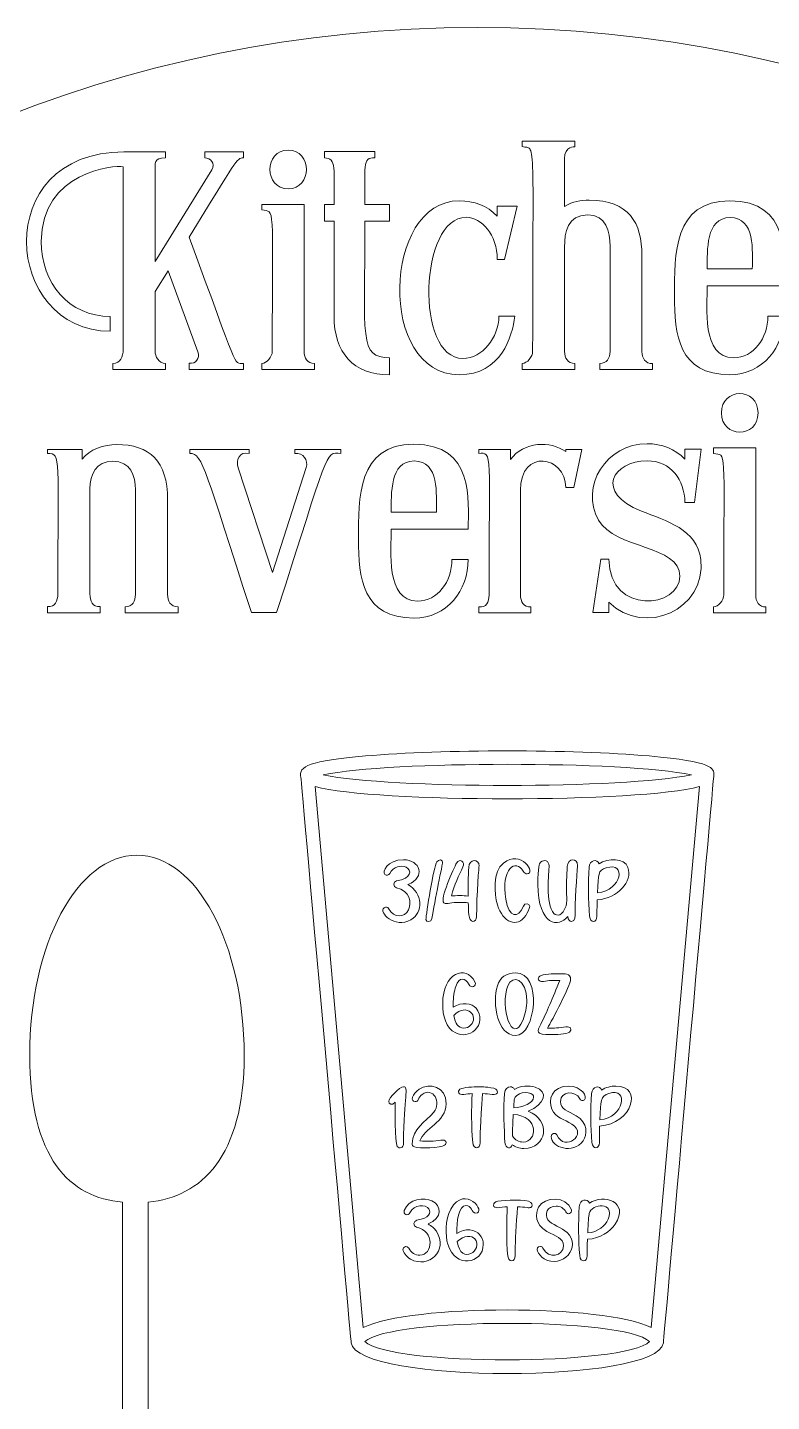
# Model space of a CAD drawing. Header units: inches. Extents: x -3.39 to 2.61, y -15.49 to -9.49.
# Drawn here: x -1.438 to 0.297, y -12.691 to -9.486 of the extents above; entities that cross this region are included whole.
import ezdxf

# ---------------------------------------------------------------- set-up
doc = ezdxf.new("R2010")
doc.units = ezdxf.units.IN
doc.header["$MEASUREMENT"] = 0
doc.layers.add('_U+0421_U+043B_U+043E_U+0439 1', color=7, linetype='Continuous')

msp = doc.modelspace()

# ---------------------------------------------------------------- linework, layer by layer
at = {"layer": '_U+0421_U+043B_U+043E_U+0439 1', "color": 1, "lineweight": 9, "true_color": 0xff0000}
msp.add_open_spline([(2.6111, -12.4861), (2.6111, -14.143), (1.268, -15.4861), (-0.3889, -15.4861), (-2.0457, -15.4861), (-3.3889, -14.143), (-3.3889, -12.4861), (-3.3889, -10.8293), (-2.0457, -9.4861), (-0.3889, -9.4861), (1.268, -9.4861), (2.6111, -10.8293), (2.6111, -12.4861)], degree=3, knots=[0, 0, 0, 0, 1, 1, 1, 2, 2, 2, 3, 3, 3, 4, 4, 4, 4], dxfattribs=at)
at = {"layer": '_U+0421_U+043B_U+043E_U+0439 1', "color": 7, "lineweight": 9, "true_color": 0xffffff}
for points, knots in [([(0.02, -10.2697), (0.02, -10.2697), (0.02, -10.2837), (0.02, -10.2837), (0.02, -10.2837), (-0.1034, -10.2837), (-0.1034, -10.2837), (-0.1034, -10.2837), (-0.1034, -10.2697), (-0.1034, -10.2697), (-0.0872, -10.2708), (-0.0794, -10.2568), (-0.0794, -10.2418), (-0.0794, -10.2418), (-0.0794, -9.9971), (-0.0794, -9.9971), (-0.0794, -9.9619), (-0.0878, -9.9233), (-0.1319, -9.9233), (-0.1783, -9.9233), (-0.1855, -9.9636), (-0.1855, -9.9988), (-0.1855, -9.9988), (-0.1855, -10.2418), (-0.1855, -10.2418), (-0.1855, -10.2563), (-0.1777, -10.2708), (-0.1615, -10.2697), (-0.1615, -10.2697), (-0.1615, -10.2837), (-0.1615, -10.2837), (-0.1615, -10.2837), (-0.2839, -10.2837), (-0.2839, -10.2837), (-0.2839, -10.2837), (-0.2839, -10.2697), (-0.2839, -10.2697), (-0.2727, -10.2697), (-0.2598, -10.2546), (-0.2598, -10.2418), (-0.2598, -9.7253), (-0.2518, -9.7712), (-0.2839, -9.7641), (-0.2839, -9.7641), (-0.2839, -9.7513), (-0.2839, -9.7513), (-0.2839, -9.7513), (-0.1615, -9.7513), (-0.1615, -9.7513), (-0.1615, -9.7513), (-0.1615, -9.7641), (-0.1615, -9.7641), (-0.1615, -9.7647), (-0.1855, -9.7619), (-0.1855, -9.7921), (-0.1855, -9.7921), (-0.1855, -9.9038), (-0.1855, -9.9038), (-0.166, -9.8915), (-0.1476, -9.8887), (-0.128, -9.8887), (-0.0353, -9.8887), (-0.0051, -9.9418), (-0.0051, -10.0178), (-0.0051, -10.0178), (-0.0051, -10.2423), (-0.0051, -10.2423), (-0.0051, -10.2568), (0.0033, -10.2714), (0.02, -10.2697)], [0, 0, 0, 0, 1, 1, 1, 2, 2, 2, 3, 3, 3, 4, 4, 4, 5, 5, 5, 6, 6, 6, 7, 7, 7, 8, 8, 8, 9, 9, 9, 10, 10, 10, 11, 11, 11, 12, 12, 12, 13, 13, 13, 14, 14, 14, 15, 15, 15, 16, 16, 16, 17, 17, 17, 18, 18, 18, 19, 19, 19, 20, 20, 20, 21, 21, 21, 22, 22, 22, 23, 23, 23, 23]), ([(-0.8296, -9.7719), (-0.7732, -9.7719), (-0.7738, -9.8625), (-0.8296, -9.8625), (-0.8863, -9.8625), (-0.8867, -9.7719), (-0.8296, -9.7719)], [0, 0, 0, 0, 1, 1, 1, 2, 2, 2, 2]), ([(-1.0609, -9.9753), (-0.945, -10.2881), (-0.9581, -10.2697), (-0.934, -10.2697), (-0.934, -10.2697), (-0.934, -10.2837), (-0.934, -10.2837), (-0.934, -10.2837), (-1.0609, -10.2837), (-1.0609, -10.2837), (-1.0609, -10.2837), (-1.0609, -10.2691), (-1.0609, -10.2691), (-1.0447, -10.2714), (-1.0352, -10.2574), (-1.0407, -10.2423), (-1.0407, -10.2423), (-1.11, -10.0535), (-1.11, -10.0535), (-1.11, -10.0535), (-1.1402, -10.1021), (-1.1402, -10.1021), (-1.1402, -10.1021), (-1.1402, -10.2401), (-1.1402, -10.2401), (-1.1402, -10.2541), (-1.1318, -10.2697), (-1.1162, -10.2697), (-1.1162, -10.2697), (-1.1162, -10.2837), (-1.1162, -10.2837), (-1.1162, -10.2837), (-1.2385, -10.2837), (-1.2385, -10.2837), (-1.2385, -10.2837), (-1.2385, -10.2697), (-1.2385, -10.2697), (-1.2212, -10.2697), (-1.2145, -10.2535), (-1.2145, -10.2379), (-1.2145, -10.2379), (-1.2145, -9.8111), (-1.2145, -9.8111), (-1.234, -9.806), (-1.4055, -9.8222), (-1.4055, -9.9854), (-1.4055, -10.082), (-1.3412, -10.1602), (-1.2446, -10.1602), (-1.2446, -10.1602), (-1.2446, -10.1948), (-1.2446, -10.1948), (-1.4934, -10.1948), (-1.5274, -9.7764), (-1.2128, -9.7764), (-1.2128, -9.7764), (-1.1162, -9.7764), (-1.1162, -9.7764), (-1.1162, -9.7764), (-1.1162, -9.7904), (-1.1162, -9.7904), (-1.143, -9.7904), (-1.1402, -9.8027), (-1.1402, -9.82), (-1.1402, -9.82), (-1.1402, -10.0317), (-1.1402, -10.0317), (-1.1402, -10.0317), (-1.0078, -9.8178), (-1.0078, -9.8178), (-0.9988, -9.8032), (-1.0117, -9.7898), (-1.0245, -9.7904), (-1.0245, -9.7904), (-1.0245, -9.7764), (-1.0245, -9.7764), (-1.0245, -9.7764), (-0.934, -9.7764), (-0.934, -9.7764), (-0.934, -9.7764), (-0.934, -9.7904), (-0.934, -9.7904), (-0.9507, -9.7904), (-0.9498, -9.795), (-1.0609, -9.9753)], [0, 0, 0, 0, 1, 1, 1, 2, 2, 2, 3, 3, 3, 4, 4, 4, 5, 5, 5, 6, 6, 6, 7, 7, 7, 8, 8, 8, 9, 9, 9, 10, 10, 10, 11, 11, 11, 12, 12, 12, 13, 13, 13, 14, 14, 14, 15, 15, 15, 16, 16, 16, 17, 17, 17, 18, 18, 18, 19, 19, 19, 20, 20, 20, 21, 21, 21, 22, 22, 22, 23, 23, 23, 24, 24, 24, 25, 25, 25, 26, 26, 26, 27, 27, 27, 28, 28, 28, 28]), ([(-0.6509, -9.9379), (-0.6509, -10.2121), (-0.6654, -10.2563), (-0.5933, -10.2563), (-0.5933, -10.2563), (-0.5933, -10.296), (-0.5933, -10.296), (-0.6788, -10.2976), (-0.7229, -10.2423), (-0.7229, -10.1602), (-0.7229, -10.1602), (-0.7229, -9.9379), (-0.7229, -9.9379), (-0.7229, -9.9379), (-0.7453, -9.9379), (-0.7453, -9.9379), (-0.7453, -9.9379), (-0.7453, -9.8988), (-0.7453, -9.8988), (-0.7453, -9.8988), (-0.7229, -9.8988), (-0.7229, -9.8988), (-0.7229, -9.8177), (-0.7169, -9.7904), (-0.7453, -9.7904), (-0.7453, -9.7904), (-0.7453, -9.7753), (-0.7453, -9.7753), (-0.7453, -9.7753), (-0.628, -9.7753), (-0.628, -9.7753), (-0.628, -9.7753), (-0.628, -9.7904), (-0.628, -9.7904), (-0.657, -9.7872), (-0.6509, -9.8147), (-0.6509, -9.8988), (-0.6509, -9.8988), (-0.5933, -9.8988), (-0.5933, -9.8988), (-0.5933, -9.8988), (-0.5933, -9.9379), (-0.5933, -9.9379), (-0.5933, -9.9379), (-0.6509, -9.9379), (-0.6509, -9.9379)], [0, 0, 0, 0, 1, 1, 1, 2, 2, 2, 3, 3, 3, 4, 4, 4, 5, 5, 5, 6, 6, 6, 7, 7, 7, 8, 8, 8, 9, 9, 9, 10, 10, 10, 11, 11, 11, 12, 12, 12, 13, 13, 13, 14, 14, 14, 15, 15, 15, 15]), ([(-0.7687, -10.2697), (-0.7687, -10.2697), (-0.7687, -10.2837), (-0.7687, -10.2837), (-0.7687, -10.2837), (-0.8911, -10.2837), (-0.8911, -10.2837), (-0.8911, -10.2837), (-0.8911, -10.2697), (-0.8911, -10.2697), (-0.8799, -10.2697), (-0.867, -10.2546), (-0.867, -10.2418), (-0.867, -9.8866), (-0.86, -9.9186), (-0.8911, -9.9116), (-0.8911, -9.9116), (-0.8911, -9.8988), (-0.8911, -9.8988), (-0.8911, -9.8988), (-0.7927, -9.8988), (-0.7927, -9.8988), (-0.7927, -9.8988), (-0.7927, -10.2418), (-0.7927, -10.2418), (-0.7927, -10.2563), (-0.7849, -10.2708), (-0.7687, -10.2697)], [0, 0, 0, 0, 1, 1, 1, 2, 2, 2, 3, 3, 3, 4, 4, 4, 5, 5, 5, 6, 6, 6, 7, 7, 7, 8, 8, 8, 9, 9, 9, 9]), ([(-0.3386, -10.1591), (-0.3386, -10.1591), (-0.3017, -10.1591), (-0.3017, -10.1591), (-0.3067, -10.2071), (-0.3336, -10.296), (-0.4308, -10.296), (-0.6224, -10.296), (-0.6101, -9.8904), (-0.4308, -9.8904), (-0.3967, -9.8904), (-0.366, -9.901), (-0.3425, -9.9261), (-0.3425, -9.9261), (-0.3425, -9.9027), (-0.3425, -9.9027), (-0.3425, -9.9027), (-0.2961, -9.9027), (-0.2961, -9.9027), (-0.2961, -9.9027), (-0.3252, -10.0272), (-0.3252, -10.0272), (-0.3252, -10.0272), (-0.3425, -10.0272), (-0.3425, -10.0272), (-0.3425, -9.9692), (-0.3783, -9.9289), (-0.4151, -9.9289), (-0.5241, -9.9289), (-0.5347, -10.258), (-0.4224, -10.258), (-0.3771, -10.258), (-0.3386, -10.2094), (-0.3386, -10.1591)], [0, 0, 0, 0, 1, 1, 1, 2, 2, 2, 3, 3, 3, 4, 4, 4, 5, 5, 5, 6, 6, 6, 7, 7, 7, 8, 8, 8, 9, 9, 9, 10, 10, 10, 11, 11, 11, 11]), ([(0.1474, -10.0887), (0.1474, -10.1367), (0.1334, -10.2563), (0.2083, -10.2563), (0.2558, -10.2568), (0.2887, -10.2105), (0.2887, -10.1591), (0.2887, -10.1591), (0.3267, -10.1591), (0.3267, -10.1591), (0.3267, -10.2312), (0.2775, -10.296), (0.1999, -10.296), (0.0803, -10.296), (0.0708, -10.2027), (0.0708, -10.111), (0.0708, -10.0172), (0.068, -9.8904), (0.1999, -9.8904), (0.3418, -9.8904), (0.3267, -10.0219), (0.3267, -10.0887), (0.3267, -10.0887), (0.1474, -10.0887), (0.1474, -10.0887)], [0, 0, 0, 0, 1, 1, 1, 2, 2, 2, 3, 3, 3, 4, 4, 4, 5, 5, 5, 6, 6, 6, 7, 7, 7, 8, 8, 8, 8]), ([(0.1474, -10.049), (0.1474, -10.049), (0.2524, -10.049), (0.2524, -10.049), (0.2524, -10.0083), (0.2602, -9.9295), (0.2004, -9.9295), (0.1435, -9.9295), (0.1474, -10.0071), (0.1474, -10.049)], [0, 0, 0, 0, 1, 1, 1, 2, 2, 2, 3, 3, 3, 3]), ([(0.1803, -10.3851), (0.1803, -10.3254), (0.2658, -10.3249), (0.2658, -10.3851), (0.2658, -10.4453), (0.1803, -10.4445), (0.1803, -10.3851)], [0, 0, 0, 0, 1, 1, 1, 2, 2, 2, 2]), ([(-1.0865, -10.8376), (-1.0865, -10.8376), (-1.0865, -10.8515), (-1.0865, -10.8515), (-1.0865, -10.8515), (-1.21, -10.8515), (-1.21, -10.8515), (-1.21, -10.8515), (-1.21, -10.8376), (-1.21, -10.8376), (-1.1927, -10.8376), (-1.186, -10.8236), (-1.186, -10.8085), (-1.186, -10.8085), (-1.186, -10.5649), (-1.186, -10.5649), (-1.186, -10.5314), (-1.1977, -10.4979), (-1.2385, -10.4979), (-1.2776, -10.4979), (-1.2921, -10.5281), (-1.2921, -10.5627), (-1.2921, -10.5627), (-1.2921, -10.8074), (-1.2921, -10.8074), (-1.2921, -10.823), (-1.2865, -10.8387), (-1.2681, -10.837), (-1.2681, -10.837), (-1.2681, -10.8515), (-1.2681, -10.8515), (-1.2681, -10.8515), (-1.391, -10.8515), (-1.391, -10.8515), (-1.391, -10.8515), (-1.391, -10.837), (-1.391, -10.837), (-1.3726, -10.8387), (-1.367, -10.823), (-1.367, -10.8074), (-1.367, -10.4875), (-1.3581, -10.48), (-1.391, -10.48), (-1.391, -10.48), (-1.391, -10.4705), (-1.391, -10.4705), (-1.391, -10.4705), (-1.3106, -10.4705), (-1.3106, -10.4705), (-1.3106, -10.4705), (-1.3106, -10.4934), (-1.3106, -10.4934), (-1.2932, -10.4705), (-1.2586, -10.4588), (-1.2301, -10.4588), (-1.1525, -10.4588), (-1.1111, -10.4973), (-1.1111, -10.5878), (-1.1111, -10.5878), (-1.1111, -10.8085), (-1.1111, -10.8085), (-1.1111, -10.8236), (-1.1044, -10.8376), (-1.0865, -10.8376)], [0, 0, 0, 0, 1, 1, 1, 2, 2, 2, 3, 3, 3, 4, 4, 4, 5, 5, 5, 6, 6, 6, 7, 7, 7, 8, 8, 8, 9, 9, 9, 10, 10, 10, 11, 11, 11, 12, 12, 12, 13, 13, 13, 14, 14, 14, 15, 15, 15, 16, 16, 16, 17, 17, 17, 18, 18, 18, 19, 19, 19, 20, 20, 20, 21, 21, 21, 21]), ([(-0.7067, -10.4705), (-0.7067, -10.4705), (-0.7067, -10.4795), (-0.7067, -10.4795), (-0.7457, -10.4756), (-0.7349, -10.4748), (-0.857, -10.851), (-0.857, -10.851), (-0.9156, -10.851), (-0.9156, -10.851), (-1.0227, -10.5214), (-1.0286, -10.4795), (-1.0592, -10.4795), (-1.0592, -10.4795), (-1.0592, -10.4705), (-1.0592, -10.4705), (-1.0592, -10.4705), (-0.9207, -10.4705), (-0.9207, -10.4705), (-0.9207, -10.4705), (-0.9207, -10.48), (-0.9207, -10.48), (-0.9436, -10.4739), (-0.9525, -10.4945), (-0.9464, -10.5135), (-0.9464, -10.5135), (-0.8665, -10.7577), (-0.8665, -10.7577), (-0.8665, -10.7577), (-0.7877, -10.5124), (-0.7877, -10.5124), (-0.7821, -10.4951), (-0.7955, -10.4778), (-0.814, -10.4795), (-0.814, -10.4795), (-0.814, -10.4705), (-0.814, -10.4705), (-0.814, -10.4705), (-0.7067, -10.4705), (-0.7067, -10.4705)], [0, 0, 0, 0, 1, 1, 1, 2, 2, 2, 3, 3, 3, 4, 4, 4, 5, 5, 5, 6, 6, 6, 7, 7, 7, 8, 8, 8, 9, 9, 9, 10, 10, 10, 11, 11, 11, 12, 12, 12, 13, 13, 13, 13]), ([(-0.5894, -10.6565), (-0.5894, -10.7046), (-0.6034, -10.8241), (-0.5285, -10.8241), (-0.481, -10.8247), (-0.4481, -10.7783), (-0.4481, -10.7269), (-0.4481, -10.7269), (-0.4101, -10.7269), (-0.4101, -10.7269), (-0.4101, -10.799), (-0.4593, -10.8638), (-0.5369, -10.8638), (-0.6565, -10.8638), (-0.6659, -10.7705), (-0.6659, -10.6789), (-0.6659, -10.585), (-0.6687, -10.4582), (-0.5369, -10.4582), (-0.3949, -10.4582), (-0.4101, -10.5898), (-0.4101, -10.6565), (-0.4101, -10.6565), (-0.5894, -10.6565), (-0.5894, -10.6565)], [0, 0, 0, 0, 1, 1, 1, 2, 2, 2, 3, 3, 3, 4, 4, 4, 5, 5, 5, 6, 6, 6, 7, 7, 7, 8, 8, 8, 8]), ([(-0.1448, -10.4705), (-0.1448, -10.4705), (-0.1638, -10.5588), (-0.1638, -10.5588), (-0.1638, -10.5588), (-0.1828, -10.5588), (-0.1828, -10.5588), (-0.1828, -10.4854), (-0.2883, -10.466), (-0.2883, -10.5661), (-0.2883, -10.5661), (-0.2883, -10.8096), (-0.2883, -10.8096), (-0.2883, -10.8247), (-0.2811, -10.8392), (-0.2638, -10.8376), (-0.2638, -10.8376), (-0.2638, -10.8515), (-0.2638, -10.8515), (-0.2638, -10.8515), (-0.3855, -10.8515), (-0.3855, -10.8515), (-0.3855, -10.8515), (-0.3855, -10.8376), (-0.3855, -10.8376), (-0.3677, -10.8403), (-0.3615, -10.8253), (-0.3615, -10.8102), (-0.3615, -10.4797), (-0.3527, -10.4749), (-0.3855, -10.48), (-0.3855, -10.48), (-0.3855, -10.4705), (-0.3855, -10.4705), (-0.3855, -10.4705), (-0.3118, -10.4705), (-0.3118, -10.4705), (-0.3118, -10.4705), (-0.3118, -10.494), (-0.3118, -10.494), (-0.2806, -10.4518), (-0.2176, -10.4494), (-0.1828, -10.4755), (-0.1828, -10.4755), (-0.1828, -10.4705), (-0.1828, -10.4705), (-0.1828, -10.4705), (-0.1448, -10.4705), (-0.1448, -10.4705)], [0, 0, 0, 0, 1, 1, 1, 2, 2, 2, 3, 3, 3, 4, 4, 4, 5, 5, 5, 6, 6, 6, 7, 7, 7, 8, 8, 8, 9, 9, 9, 10, 10, 10, 11, 11, 11, 12, 12, 12, 13, 13, 13, 14, 14, 14, 15, 15, 15, 16, 16, 16, 16]), ([(0.1323, -10.7269), (0.1453, -10.844), (0.0013, -10.9086), (-0.0822, -10.8269), (-0.0822, -10.8269), (-0.0822, -10.851), (-0.0822, -10.851), (-0.0822, -10.851), (-0.1196, -10.851), (-0.1196, -10.851), (-0.1196, -10.851), (-0.1012, -10.7264), (-0.1012, -10.7264), (-0.1012, -10.7264), (-0.0822, -10.7264), (-0.0822, -10.7264), (-0.0793, -10.8595), (0.0837, -10.8393), (0.0837, -10.766), (0.0837, -10.6934), (-0.0682, -10.7029), (-0.1062, -10.6353), (-0.1504, -10.556), (-0.0878, -10.4571), (0.0072, -10.4571), (0.0412, -10.4571), (0.072, -10.4683), (0.0954, -10.4934), (0.0954, -10.4934), (0.0954, -10.47), (0.0954, -10.47), (0.0954, -10.47), (0.1334, -10.47), (0.1334, -10.47), (0.1334, -10.47), (0.1178, -10.594), (0.1178, -10.594), (0.1178, -10.594), (0.0954, -10.594), (0.0954, -10.594), (0.0938, -10.542), (0.063, -10.4968), (0.0072, -10.4968), (-0.0727, -10.4968), (-0.1168, -10.5711), (-0.0062, -10.6141), (0.0507, -10.6364), (0.1245, -10.6571), (0.1323, -10.7269)], [0, 0, 0, 0, 1, 1, 1, 2, 2, 2, 3, 3, 3, 4, 4, 4, 5, 5, 5, 6, 6, 6, 7, 7, 7, 8, 8, 8, 9, 9, 9, 10, 10, 10, 11, 11, 11, 12, 12, 12, 13, 13, 13, 14, 14, 14, 15, 15, 15, 16, 16, 16, 16]), ([(0.2842, -10.8376), (0.2842, -10.8376), (0.2842, -10.8515), (0.2842, -10.8515), (0.2842, -10.8515), (0.1619, -10.8515), (0.1619, -10.8515), (0.1619, -10.8515), (0.1619, -10.8376), (0.1619, -10.8376), (0.1731, -10.8376), (0.1859, -10.8225), (0.1859, -10.8096), (0.1859, -10.4545), (0.193, -10.4863), (0.1619, -10.4795), (0.1619, -10.4795), (0.1619, -10.4666), (0.1619, -10.4666), (0.1619, -10.4666), (0.2602, -10.4666), (0.2602, -10.4666), (0.2602, -10.4666), (0.2602, -10.8096), (0.2602, -10.8096), (0.2602, -10.8241), (0.268, -10.8387), (0.2842, -10.8376)], [0, 0, 0, 0, 1, 1, 1, 2, 2, 2, 3, 3, 3, 4, 4, 4, 5, 5, 5, 6, 6, 6, 7, 7, 7, 8, 8, 8, 9, 9, 9, 9]), ([(-0.5894, -10.6169), (-0.5894, -10.6169), (-0.4844, -10.6169), (-0.4844, -10.6169), (-0.4844, -10.5761), (-0.4766, -10.4973), (-0.5363, -10.4973), (-0.5933, -10.4973), (-0.5894, -10.575), (-0.5894, -10.6169)], [0, 0, 0, 0, 1, 1, 1, 2, 2, 2, 3, 3, 3, 3]), ([(-0.8002, -11.2354), (-0.8, -11.2381), (-0.6833, -12.5518), (-0.6829, -12.5545), (-0.6829, -12.5545), (-0.6828, -12.5545), (-0.6828, -12.5545), (-0.6702, -12.6493), (0.0322, -12.6497), (0.0449, -12.5545), (0.0449, -12.5545), (0.045, -12.5545), (0.045, -12.5545), (0.0451, -12.5535), (0.1627, -11.2303), (0.1627, -11.2294), (0.1627, -11.2148), (0.1627, -11.1983), (0.0119, -11.1853), (-0.1711, -11.1694), (-0.4669, -11.1694), (-0.6499, -11.1853), (-0.7802, -11.1966), (-0.8064, -11.2088), (-0.8002, -11.2354)], [0, 0, 0, 0, 1, 1, 1, 2, 2, 2, 3, 3, 3, 4, 4, 4, 5, 5, 5, 6, 6, 6, 7, 7, 7, 8, 8, 8, 8]), ([(-0.7481, -11.2294), (-0.5901, -11.1966), (-0.0485, -11.1965), (0.1102, -11.2294), (-0.0478, -11.2621), (-0.5895, -11.2623), (-0.7481, -11.2294)], [0, 0, 0, 0, 1, 1, 1, 2, 2, 2, 2]), ([(-0.7669, -11.2567), (-0.6262, -11.2948), (-0.0112, -11.2946), (0.129, -11.2567), (0.129, -11.2567), (0.0168, -12.5185), (0.0168, -12.5185), (-0.0925, -12.4638), (-0.5456, -12.4638), (-0.6548, -12.5185), (-0.6548, -12.5185), (-0.7669, -11.2567), (-0.7669, -11.2567)], [0, 0, 0, 0, 1, 1, 1, 2, 2, 2, 3, 3, 3, 4, 4, 4, 4]), ([(-0.342, -11.5328), (-0.3501, -11.507), (-0.3524, -11.4548), (-0.3281, -11.4352), (-0.2866, -11.4018), (-0.2509, -11.4605), (-0.2727, -11.4605), (-0.2758, -11.4605), (-0.2795, -11.4585), (-0.2818, -11.4544), (-0.2984, -11.4237), (-0.3347, -11.4474), (-0.3225, -11.5197), (-0.315, -11.5639), (-0.2933, -11.5652), (-0.2815, -11.536), (-0.2781, -11.5277), (-0.2666, -11.528), (-0.2666, -11.5363), (-0.2666, -11.5416), (-0.2728, -11.5528), (-0.2758, -11.5572), (-0.296, -11.5873), (-0.3291, -11.5739), (-0.342, -11.5328)], [0, 0, 0, 0, 1, 1, 1, 2, 2, 2, 3, 3, 3, 4, 4, 4, 5, 5, 5, 6, 6, 6, 7, 7, 7, 8, 8, 8, 8]), ([(-0.9325, -11.8832), (-0.9325, -11.6248), (-1.0436, -11.4165), (-1.1825, -11.4165), (-1.3214, -11.4165), (-1.4325, -11.6248), (-1.4325, -11.8832), (-1.4325, -12.1234), (-1.3395, -12.2151), (-1.2158, -12.2262), (-1.2158, -12.2262), (-1.2158, -12.9748), (-1.2158, -12.9748), (-1.2158, -12.9748), (-1.2297, -12.9748), (-1.2297, -12.9748), (-1.2506, -12.9873), (-1.2464, -13.0054), (-1.2464, -13.047), (-1.2464, -13.0512), (-1.245, -13.0568), (-1.2436, -13.0609), (-1.2769, -13.0709), (-1.2658, -13.0788), (-1.2658, -13.404), (-1.2658, -13.4757), (-1.2367, -13.4675), (-1.2367, -13.5443), (-1.2936, -13.6109), (-1.2825, -13.7026), (-1.2367, -13.7345), (-1.2075, -13.7554), (-1.1589, -13.7554), (-1.1297, -13.7345), (-1.0853, -13.7026), (-1.0728, -13.6123), (-1.1297, -13.5443), (-1.1283, -13.5373), (-1.1339, -13.5137), (-1.1186, -13.4818), (-1.095, -13.4332), (-1.1006, -13.4332), (-1.0992, -13.0929), (-1.0992, -13.0776), (-1.1089, -13.0651), (-1.1228, -13.0609), (-1.1186, -13.0526), (-1.12, -13.0512), (-1.12, -13.004), (-1.12, -12.9915), (-1.127, -12.9804), (-1.1367, -12.9748), (-1.1367, -12.9748), (-1.1561, -12.9748), (-1.1561, -12.9748), (-1.1561, -12.9748), (-1.1561, -12.2262), (-1.1561, -12.2262), (-1.0325, -12.2137), (-0.9325, -12.1207), (-0.9325, -11.8832)], [0, 0, 0, 0, 1, 1, 1, 2, 2, 2, 3, 3, 3, 4, 4, 4, 5, 5, 5, 6, 6, 6, 7, 7, 7, 8, 8, 8, 9, 9, 9, 10, 10, 10, 11, 11, 11, 12, 12, 12, 13, 13, 13, 14, 14, 14, 15, 15, 15, 16, 16, 16, 17, 17, 17, 18, 18, 18, 19, 19, 19, 20, 20, 20, 20]), ([(-0.549, -11.544), (-0.5417, -11.5284), (-0.546, -11.4989), (-0.5773, -11.4926), (-0.5862, -11.4907), (-0.5853, -11.478), (-0.5773, -11.4766), (-0.541, -11.471), (-0.5412, -11.4519), (-0.5551, -11.4449), (-0.566, -11.4394), (-0.5854, -11.4437), (-0.5931, -11.4591), (-0.5955, -11.4641), (-0.6006, -11.4647), (-0.6042, -11.462), (-0.6126, -11.4557), (-0.5982, -11.4274), (-0.5613, -11.4274), (-0.5218, -11.4274), (-0.5081, -11.4679), (-0.5508, -11.4853), (-0.5147, -11.5049), (-0.5141, -11.5508), (-0.5437, -11.5675), (-0.5813, -11.5887), (-0.6204, -11.5492), (-0.6063, -11.5395), (-0.6024, -11.5368), (-0.5976, -11.5375), (-0.5956, -11.5414), (-0.5838, -11.5639), (-0.5579, -11.5629), (-0.549, -11.544)], [0, 0, 0, 0, 1, 1, 1, 2, 2, 2, 3, 3, 3, 4, 4, 4, 5, 5, 5, 6, 6, 6, 7, 7, 7, 8, 8, 8, 9, 9, 9, 10, 10, 10, 11, 11, 11, 11]), ([(-0.5087, -11.5665), (-0.5087, -11.5563), (-0.49, -11.4415), (-0.4835, -11.4325), (-0.4786, -11.4255), (-0.4697, -11.4269), (-0.4697, -11.4341), (-0.4697, -11.4341), (-0.4885, -11.5257), (-0.4947, -11.5646), (-0.4963, -11.5747), (-0.5087, -11.5731), (-0.5087, -11.5665)], [0, 0, 0, 0, 1, 1, 1, 2, 2, 2, 3, 3, 3, 4, 4, 4, 4]), ([(-0.4668, -11.5278), (-0.4773, -11.5198), (-0.4433, -11.4467), (-0.4371, -11.4351), (-0.4305, -11.4228), (-0.4157, -11.4321), (-0.4223, -11.444), (-0.4325, -11.4635), (-0.4417, -11.4864), (-0.4494, -11.5119), (-0.4396, -11.5106), (-0.4202, -11.5109), (-0.4104, -11.512), (-0.4108, -11.4895), (-0.4103, -11.4672), (-0.4089, -11.445), (-0.4077, -11.425), (-0.3847, -11.4241), (-0.3847, -11.4422), (-0.3847, -11.4371), (-0.3905, -11.5106), (-0.3905, -11.5599), (-0.3905, -11.5676), (-0.3948, -11.5714), (-0.399, -11.5714), (-0.4105, -11.5714), (-0.4092, -11.5447), (-0.4099, -11.5278), (-0.4219, -11.5263), (-0.4411, -11.5263), (-0.4527, -11.5285), (-0.4578, -11.5295), (-0.4629, -11.5309), (-0.4668, -11.5278)], [0, 0, 0, 0, 1, 1, 1, 2, 2, 2, 3, 3, 3, 4, 4, 4, 5, 5, 5, 6, 6, 6, 7, 7, 7, 8, 8, 8, 9, 9, 9, 10, 10, 10, 11, 11, 11, 11]), ([(-0.2475, -11.4843), (-0.2475, -11.4447), (-0.2443, -11.4362), (-0.2412, -11.4332), (-0.2329, -11.4253), (-0.2215, -11.4301), (-0.2215, -11.4415), (-0.2215, -11.4553), (-0.2308, -11.5312), (-0.2102, -11.5524), (-0.2029, -11.56), (-0.1905, -11.5589), (-0.182, -11.5351), (-0.1797, -11.5287), (-0.1804, -11.5151), (-0.1806, -11.508), (-0.1812, -11.4873), (-0.1805, -11.4641), (-0.1791, -11.4433), (-0.178, -11.4232), (-0.1549, -11.4221), (-0.1549, -11.4405), (-0.1549, -11.4405), (-0.1608, -11.5088), (-0.1608, -11.5488), (-0.1608, -11.5583), (-0.1594, -11.5714), (-0.1691, -11.5714), (-0.1729, -11.5714), (-0.1771, -11.5682), (-0.1781, -11.5594), (-0.198, -11.5866), (-0.2475, -11.5824), (-0.2475, -11.4843)], [0, 0, 0, 0, 1, 1, 1, 2, 2, 2, 3, 3, 3, 4, 4, 4, 5, 5, 5, 6, 6, 6, 7, 7, 7, 8, 8, 8, 9, 9, 9, 10, 10, 10, 11, 11, 11, 11]), ([(-0.1099, -11.5599), (-0.1099, -11.5447), (-0.1097, -11.5316), (-0.1094, -11.5209), (-0.0607, -11.5178), (-0.0261, -11.4776), (-0.0377, -11.4454), (-0.0459, -11.4228), (-0.0852, -11.4234), (-0.1048, -11.4368), (-0.1087, -11.4244), (-0.1272, -11.4275), (-0.1283, -11.4449), (-0.1309, -11.4824), (-0.1305, -11.5211), (-0.1273, -11.5591), (-0.1257, -11.5767), (-0.1099, -11.5742), (-0.1099, -11.5599)], [0, 0, 0, 0, 1, 1, 1, 2, 2, 2, 3, 3, 3, 4, 4, 4, 5, 5, 5, 6, 6, 6, 6]), ([(-0.1086, -11.5044), (-0.1064, -11.4593), (-0.1081, -11.4527), (-0.0884, -11.4463), (-0.0404, -11.4308), (-0.0516, -11.4992), (-0.1086, -11.5044)], [0, 0, 0, 0, 1, 1, 1, 2, 2, 2, 2]), ([(-0.4082, -11.7189), (-0.4038, -11.7281), (-0.3887, -11.7232), (-0.3943, -11.7123), (-0.4156, -11.6708), (-0.4696, -11.6913), (-0.4696, -11.7633), (-0.4696, -11.7899), (-0.4629, -11.8206), (-0.439, -11.8315), (-0.424, -11.8383), (-0.4068, -11.8363), (-0.3944, -11.825), (-0.3806, -11.8125), (-0.3783, -11.7891), (-0.3915, -11.7737), (-0.4014, -11.7622), (-0.4251, -11.758), (-0.4448, -11.7715), (-0.4449, -11.769), (-0.4449, -11.7665), (-0.4449, -11.764), (-0.4449, -11.7478), (-0.4429, -11.7339), (-0.4389, -11.7227), (-0.4307, -11.6996), (-0.4163, -11.7016), (-0.4082, -11.7189)], [0, 0, 0, 0, 1, 1, 1, 2, 2, 2, 3, 3, 3, 4, 4, 4, 5, 5, 5, 6, 6, 6, 7, 7, 7, 8, 8, 8, 9, 9, 9, 9]), ([(-0.2999, -11.8372), (-0.2525, -11.8372), (-0.2358, -11.6913), (-0.2999, -11.6913), (-0.3217, -11.6913), (-0.3358, -11.7016), (-0.3421, -11.7215), (-0.3482, -11.7405), (-0.3486, -11.7724), (-0.3409, -11.7967), (-0.3346, -11.8171), (-0.3214, -11.8372), (-0.2999, -11.8372)], [0, 0, 0, 0, 1, 1, 1, 2, 2, 2, 3, 3, 3, 4, 4, 4, 4]), ([(-0.2732, -11.7558), (-0.2731, -11.771), (-0.2767, -11.7868), (-0.2823, -11.8008), (-0.3074, -11.8642), (-0.3367, -11.7697), (-0.3178, -11.7214), (-0.3072, -11.6946), (-0.2736, -11.7045), (-0.2732, -11.7558)], [0, 0, 0, 0, 1, 1, 1, 2, 2, 2, 3, 3, 3, 3]), ([(-0.2434, -11.6989), (-0.2373, -11.6939), (-0.2094, -11.6932), (-0.2015, -11.6932), (-0.1842, -11.6932), (-0.1713, -11.6915), (-0.1713, -11.7069), (-0.1713, -11.7198), (-0.2149, -11.8023), (-0.225, -11.8199), (-0.2109, -11.8202), (-0.1969, -11.8198), (-0.1828, -11.8175), (-0.1699, -11.8155), (-0.1677, -11.8243), (-0.1741, -11.8296), (-0.1802, -11.8347), (-0.2081, -11.8353), (-0.2161, -11.8353), (-0.256, -11.8353), (-0.2492, -11.8283), (-0.2407, -11.8109), (-0.2275, -11.7838), (-0.2127, -11.7494), (-0.1966, -11.7087), (-0.2095, -11.7085), (-0.2218, -11.709), (-0.2348, -11.711), (-0.2473, -11.713), (-0.2498, -11.704), (-0.2434, -11.6989)], [0, 0, 0, 0, 1, 1, 1, 2, 2, 2, 3, 3, 3, 4, 4, 4, 5, 5, 5, 6, 6, 6, 7, 7, 7, 8, 8, 8, 9, 9, 9, 10, 10, 10, 10]), ([(-0.4436, -11.7903), (-0.413, -11.759), (-0.3835, -11.7936), (-0.4046, -11.8135), (-0.4091, -11.8177), (-0.4142, -11.82), (-0.4205, -11.82), (-0.4332, -11.82), (-0.4408, -11.8103), (-0.4436, -11.7903)], [0, 0, 0, 0, 1, 1, 1, 2, 2, 2, 3, 3, 3, 3]), ([(-0.465, -12.0935), (-0.4727, -12.0999), (-0.5258, -12.1007), (-0.5353, -12.0973), (-0.54, -12.0955), (-0.5406, -12.0921), (-0.5406, -12.0902), (-0.5406, -12.0538), (-0.5105, -12.0403), (-0.4904, -12.0163), (-0.4712, -11.9931), (-0.4927, -11.9559), (-0.5173, -11.9751), (-0.5214, -11.9783), (-0.5245, -11.9824), (-0.5266, -11.9874), (-0.5279, -11.9901), (-0.5303, -11.9916), (-0.5335, -11.9916), (-0.5456, -11.9916), (-0.5412, -11.9741), (-0.5245, -11.9626), (-0.5003, -11.9462), (-0.4615, -11.9561), (-0.4615, -11.9968), (-0.4615, -12.0393), (-0.5143, -12.0544), (-0.5227, -12.0834), (-0.5074, -12.0844), (-0.4893, -12.084), (-0.4737, -12.0814), (-0.4608, -12.0794), (-0.4587, -12.0883), (-0.465, -12.0935)], [0, 0, 0, 0, 1, 1, 1, 2, 2, 2, 3, 3, 3, 4, 4, 4, 5, 5, 5, 6, 6, 6, 7, 7, 7, 8, 8, 8, 9, 9, 9, 10, 10, 10, 11, 11, 11, 11]), ([(-0.2537, -11.9576), (-0.2686, -11.9531), (-0.2885, -11.955), (-0.3022, -11.9632), (-0.3027, -11.9623), (-0.3033, -11.9614), (-0.304, -11.9605), (-0.3077, -11.9568), (-0.3118, -11.9571), (-0.3118, -11.9571), (-0.3181, -11.9571), (-0.3246, -11.9621), (-0.3255, -11.9727), (-0.328, -12.0041), (-0.3265, -12.0596), (-0.3243, -12.0869), (-0.3229, -12.1025), (-0.3102, -12.1023), (-0.3075, -12.092), (-0.3005, -12.0973), (-0.2909, -12.1009), (-0.2809, -12.1009), (-0.2809, -12.1009), (-0.2802, -12.1009), (-0.2802, -12.1009), (-0.2259, -12.0999), (-0.2165, -12.0351), (-0.2706, -12.0136), (-0.2313, -11.999), (-0.2219, -11.9672), (-0.2537, -11.9576)], [0, 0, 0, 0, 1, 1, 1, 2, 2, 2, 3, 3, 3, 4, 4, 4, 5, 5, 5, 6, 6, 6, 7, 7, 7, 8, 8, 8, 9, 9, 9, 10, 10, 10, 10]), ([(-0.1042, -12.0876), (-0.1042, -12.0726), (-0.104, -12.0595), (-0.1036, -12.0487), (-0.0272, -12.0438), (-0.002, -11.9552), (-0.0657, -11.9552), (-0.0768, -11.9552), (-0.0897, -11.9581), (-0.0991, -11.9646), (-0.103, -11.9524), (-0.1215, -11.9552), (-0.1225, -11.9727), (-0.1252, -12.0116), (-0.1247, -12.0496), (-0.1215, -12.0869), (-0.1199, -12.1045), (-0.1042, -12.1019), (-0.1042, -12.0876)], [0, 0, 0, 0, 1, 1, 1, 2, 2, 2, 3, 3, 3, 4, 4, 4, 5, 5, 5, 6, 6, 6, 6]), ([(-0.5756, -12.0959), (-0.5819, -12.087), (-0.5807, -12.0038), (-0.5805, -11.9929), (-0.5877, -12.0016), (-0.5953, -11.9977), (-0.5953, -11.9908), (-0.5953, -11.983), (-0.5692, -11.9571), (-0.5612, -11.9571), (-0.5473, -11.9571), (-0.5609, -11.9779), (-0.5609, -12.088), (-0.5609, -12.0997), (-0.5707, -12.1028), (-0.5756, -12.0959)], [0, 0, 0, 0, 1, 1, 1, 2, 2, 2, 3, 3, 3, 4, 4, 4, 5, 5, 5, 5]), ([(-0.3871, -11.9571), (-0.3813, -11.9571), (-0.3754, -11.9573), (-0.3697, -11.9577), (-0.3641, -11.9581), (-0.3498, -11.9592), (-0.3454, -11.9628), (-0.3391, -11.9679), (-0.3414, -11.9768), (-0.3541, -11.9749), (-0.361, -11.9738), (-0.3685, -11.9731), (-0.3766, -11.9727), (-0.3826, -12.0443), (-0.3821, -12.0735), (-0.3821, -12.0876), (-0.3821, -12.0954), (-0.3864, -12.0992), (-0.3905, -12.0992), (-0.3943, -12.0992), (-0.3986, -12.0958), (-0.3994, -12.0869), (-0.4028, -12.0463), (-0.4027, -12.0108), (-0.4006, -11.9729), (-0.4077, -11.9732), (-0.4144, -11.9739), (-0.4206, -11.9749), (-0.4335, -11.9768), (-0.4355, -11.9678), (-0.4293, -11.9628), (-0.4231, -11.9578), (-0.395, -11.9571), (-0.3871, -11.9571)], [0, 0, 0, 0, 1, 1, 1, 2, 2, 2, 3, 3, 3, 4, 4, 4, 5, 5, 5, 6, 6, 6, 7, 7, 7, 8, 8, 8, 9, 9, 9, 10, 10, 10, 11, 11, 11, 11]), ([(-0.304, -12.0061), (-0.3036, -11.9997), (-0.3031, -11.9934), (-0.3026, -11.9871), (-0.3013, -11.9707), (-0.2686, -11.9656), (-0.2596, -11.9756), (-0.2583, -11.9771), (-0.2577, -11.9788), (-0.2577, -11.981), (-0.2577, -11.9948), (-0.2828, -12.0043), (-0.304, -12.0061)], [0, 0, 0, 0, 1, 1, 1, 2, 2, 2, 3, 3, 3, 4, 4, 4, 4]), ([(-0.142, -12.083), (-0.1652, -12.1148), (-0.2169, -12.0992), (-0.2167, -12.0726), (-0.2167, -12.0654), (-0.2066, -12.0622), (-0.2034, -12.0692), (-0.185, -12.1105), (-0.1295, -12.0675), (-0.1684, -12.0439), (-0.186, -12.0332), (-0.2059, -12.0291), (-0.215, -12.0093), (-0.2248, -11.9876), (-0.2147, -11.9552), (-0.1755, -11.9552), (-0.1457, -11.9552), (-0.131, -11.9813), (-0.1393, -11.9875), (-0.1428, -11.9902), (-0.1479, -11.9897), (-0.1501, -11.9849), (-0.1598, -11.9647), (-0.195, -11.9672), (-0.195, -11.9909), (-0.195, -12.0102), (-0.1781, -12.013), (-0.1581, -12.0247), (-0.1308, -12.0404), (-0.1319, -12.0691), (-0.142, -12.083)], [0, 0, 0, 0, 1, 1, 1, 2, 2, 2, 3, 3, 3, 4, 4, 4, 5, 5, 5, 6, 6, 6, 7, 7, 7, 8, 8, 8, 9, 9, 9, 10, 10, 10, 10]), ([(-0.1029, -12.0341), (-0.1008, -11.9888), (-0.1019, -11.9789), (-0.0823, -11.9726), (-0.0343, -11.957), (-0.0461, -12.0289), (-0.1029, -12.0341)], [0, 0, 0, 0, 1, 1, 1, 2, 2, 2, 2]), ([(-0.2815, -12.0859), (-0.2926, -12.0859), (-0.3009, -12.0812), (-0.3069, -12.0716), (-0.3068, -12.0564), (-0.3062, -12.0394), (-0.3051, -12.0213), (-0.2422, -12.0255), (-0.2503, -12.0859), (-0.2815, -12.0859)], [0, 0, 0, 0, 1, 1, 1, 2, 2, 2, 3, 3, 3, 3]), ([(-0.4369, -12.2993), (-0.4376, -12.272), (-0.4321, -12.2335), (-0.4154, -12.2335), (-0.4024, -12.2335), (-0.4019, -12.2515), (-0.3926, -12.2515), (-0.3657, -12.2515), (-0.417, -12.1827), (-0.4506, -12.2424), (-0.4647, -12.2675), (-0.4635, -12.3042), (-0.4576, -12.3243), (-0.4406, -12.3827), (-0.3749, -12.3693), (-0.3749, -12.3249), (-0.3749, -12.3161), (-0.3778, -12.3082), (-0.3835, -12.3014), (-0.3935, -12.29), (-0.4172, -12.2857), (-0.4369, -12.2993)], [0, 0, 0, 0, 1, 1, 1, 2, 2, 2, 3, 3, 3, 4, 4, 4, 5, 5, 5, 6, 6, 6, 7, 7, 7, 7]), ([(-0.1276, -12.2284), (-0.1314, -12.2166), (-0.15, -12.2188), (-0.1511, -12.2366), (-0.1537, -12.2755), (-0.1532, -12.3135), (-0.15, -12.3508), (-0.1484, -12.3684), (-0.1327, -12.3658), (-0.1327, -12.3515), (-0.1327, -12.3365), (-0.1325, -12.3234), (-0.1321, -12.3125), (-0.1023, -12.3107), (-0.0793, -12.2957), (-0.0672, -12.2771), (-0.0332, -12.225), (-0.0946, -12.2057), (-0.1276, -12.2284)], [0, 0, 0, 0, 1, 1, 1, 2, 2, 2, 3, 3, 3, 4, 4, 4, 5, 5, 5, 6, 6, 6, 6]), ([(-0.4844, -12.294), (-0.455, -12.3379), (-0.5024, -12.3827), (-0.5444, -12.359), (-0.5553, -12.3529), (-0.5623, -12.3409), (-0.5623, -12.337), (-0.5623, -12.3295), (-0.5518, -12.3266), (-0.5486, -12.3331), (-0.5427, -12.3443), (-0.5344, -12.3498), (-0.523, -12.3498), (-0.4922, -12.3498), (-0.4871, -12.293), (-0.5303, -12.2842), (-0.5391, -12.2824), (-0.5383, -12.2696), (-0.5302, -12.2683), (-0.4995, -12.2635), (-0.496, -12.2501), (-0.5016, -12.2419), (-0.5095, -12.2304), (-0.5362, -12.231), (-0.5461, -12.2508), (-0.5503, -12.2594), (-0.5623, -12.2544), (-0.5593, -12.2456), (-0.5493, -12.2175), (-0.5116, -12.2151), (-0.495, -12.2229), (-0.471, -12.2343), (-0.4697, -12.263), (-0.5038, -12.2769), (-0.4955, -12.2815), (-0.4889, -12.2872), (-0.4844, -12.294)], [0, 0, 0, 0, 1, 1, 1, 2, 2, 2, 3, 3, 3, 4, 4, 4, 5, 5, 5, 6, 6, 6, 7, 7, 7, 8, 8, 8, 9, 9, 9, 10, 10, 10, 11, 11, 11, 12, 12, 12, 12]), ([(-0.2644, -12.2383), (-0.2665, -12.2392), (-0.269, -12.2393), (-0.2726, -12.2388), (-0.2795, -12.2377), (-0.287, -12.2369), (-0.295, -12.2366), (-0.2986, -12.2796), (-0.3005, -12.3147), (-0.3006, -12.3408), (-0.3006, -12.3462), (-0.2997, -12.3554), (-0.3028, -12.3596), (-0.3061, -12.3641), (-0.3116, -12.3645), (-0.3152, -12.3594), (-0.3229, -12.3489), (-0.32, -12.255), (-0.319, -12.2368), (-0.3347, -12.2375), (-0.351, -12.2433), (-0.351, -12.2327), (-0.351, -12.2292), (-0.3481, -12.225), (-0.3408, -12.2238), (-0.3248, -12.221), (-0.2741, -12.2184), (-0.2639, -12.2267), (-0.2639, -12.2267), (-0.2639, -12.2267), (-0.2639, -12.2267), (-0.2595, -12.2302), (-0.2594, -12.2358), (-0.2644, -12.2383)], [0, 0, 0, 0, 1, 1, 1, 2, 2, 2, 3, 3, 3, 4, 4, 4, 5, 5, 5, 6, 6, 6, 7, 7, 7, 8, 8, 8, 9, 9, 9, 10, 10, 10, 11, 11, 11, 11]), ([(-0.2331, -12.3582), (-0.2478, -12.3497), (-0.2558, -12.3292), (-0.2417, -12.3292), (-0.2391, -12.3292), (-0.237, -12.3306), (-0.2358, -12.3331), (-0.2234, -12.3609), (-0.188, -12.351), (-0.188, -12.3283), (-0.1882, -12.3093), (-0.2057, -12.3061), (-0.227, -12.2942), (-0.2547, -12.2785), (-0.254, -12.2522), (-0.2461, -12.238), (-0.2317, -12.2123), (-0.1813, -12.2111), (-0.1696, -12.2437), (-0.1668, -12.2519), (-0.1787, -12.2571), (-0.1826, -12.2488), (-0.1866, -12.2403), (-0.196, -12.2352), (-0.2053, -12.2352), (-0.2257, -12.2352), (-0.2329, -12.2546), (-0.2243, -12.267), (-0.2165, -12.2781), (-0.1914, -12.2855), (-0.1795, -12.2968), (-0.1795, -12.2968), (-0.1795, -12.2968), (-0.1795, -12.2968), (-0.1443, -12.3308), (-0.1906, -12.3829), (-0.2331, -12.3582)], [0, 0, 0, 0, 1, 1, 1, 2, 2, 2, 3, 3, 3, 4, 4, 4, 5, 5, 5, 6, 6, 6, 7, 7, 7, 8, 8, 8, 9, 9, 9, 10, 10, 10, 11, 11, 11, 12, 12, 12, 12]), ([(-0.0839, -12.2659), (-0.09, -12.2812), (-0.1076, -12.2958), (-0.1314, -12.298), (-0.1303, -12.2735), (-0.1291, -12.2581), (-0.1279, -12.2524), (-0.1231, -12.2298), (-0.0669, -12.2226), (-0.0839, -12.2659)], [0, 0, 0, 0, 1, 1, 1, 2, 2, 2, 3, 3, 3, 3]), ([(-0.4357, -12.318), (-0.42, -12.3021), (-0.4016, -12.3039), (-0.395, -12.3115), (-0.3725, -12.3375), (-0.4277, -12.3754), (-0.4357, -12.318)], [0, 0, 0, 0, 1, 1, 1, 2, 2, 2, 2]), ([(0.0129, -12.5513), (-0.0448, -12.6077), (-0.5923, -12.6085), (-0.6509, -12.5513), (-0.593, -12.4949), (-0.0455, -12.4943), (0.0129, -12.5513)], [0, 0, 0, 0, 1, 1, 1, 2, 2, 2, 2])]:
    msp.add_open_spline(points, degree=3, knots=knots, dxfattribs=at)

doc.saveas('drawing.dxf')
